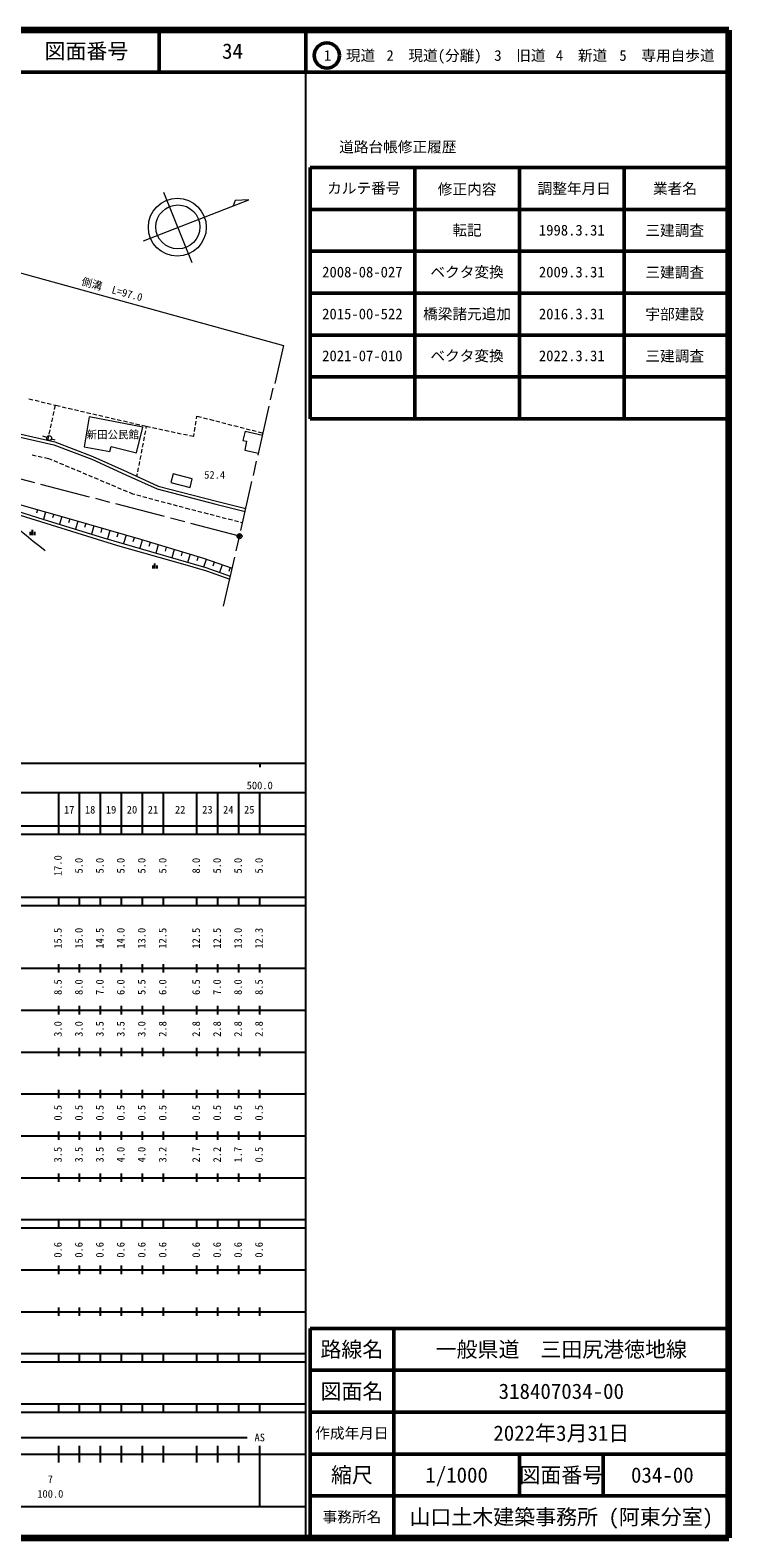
# Model space of a CAD drawing. Units: millimetres, scale not verified. Extents: x 40000 to 680000, y 20000 to 380000.
# Drawn here: x 513186 to 680000, y 20000 to 380000 of the extents above; entities that cross this region are included whole.
import ezdxf
from ezdxf.enums import TextEntityAlignment as Align

# ---------------------------------------------------------------- set-up
doc = ezdxf.new("R2010")
doc.units = ezdxf.units.MM
doc.header["$LTSCALE"] = 1000
doc.header["$PDMODE"] = 32
doc.header["$PDSIZE"] = 500
doc.linetypes.add('CHAIN', pattern=[18.5, 12, -1.5, 3.5, -1.5])
for name, color, linetype, lineweight in [('M-BGD', 7, 'Continuous', 13), ('M-BMK', 2, 'CHAIN', 13), ('M-BMK-SRVR', 3, 'Continuous', 13), ('M-STR-HTXT', 7, 'Continuous', 13), ('M-TTL', 2, 'Continuous', 140), ('M-TTL-BAND', 7, 'Continuous', 25), ('M-TTL-FRAM', 2, 'Continuous', 50), ('M-TTL-LINE', 7, 'Continuous', 50)]:
    doc.layers.add(name, color=color, linetype=linetype, lineweight=lineweight)
doc.layers.add('M-OTRS', color=6, linetype='Continuous')
doc.layers.add('M-TTL-TXT', color=7, linetype='Continuous')
doc.styles.add('ＭＳ ゴシック', font='')
doc.styles.get('ＭＳ ゴシック').set_extended_font_data('MS Gothic')

msp = doc.modelspace()

# ---------------------------------------------------------------- linework, layer by layer
at = {"layer": 'M-BGD'}
for p, q in [((512887, 291968), (513859, 291735)), ((514346, 291618), (515318, 291385)), ((515804, 291268), (516777, 291035)), ((517263, 290919), (518235, 290685)), ((518702, 287954), (518913, 288931)), ((518722, 290569), (519241, 290444)), ((519019, 289420), (519241, 290444)), ((519241, 290444), (520339, 290190)), ((520827, 290077), (521801, 289851)), ((522288, 289739), (523262, 289513)), ((523749, 289400), (524724, 289175)), ((525211, 289062), (526185, 288837)), ((526672, 288724), (527646, 288498)), ((528133, 288385), (529108, 288160)), ((529595, 288047), (530569, 287822)), ((517749, 283556), (517961, 284533)), ((518067, 285022), (518278, 285999)), ((518384, 286488), (518596, 287465)), ((531056, 287709), (532030, 287483)), ((532517, 287371), (533492, 287145)), ((533979, 287032), (534953, 286807)), ((535440, 286694), (536414, 286468)), ((536901, 286356), (537876, 286130)), ((538363, 286017), (539337, 285792)), ((539824, 285679), (540923, 285425)), ((540923, 285425), (540811, 284849)), ((540923, 285425), (541935, 285210)), ((542424, 285106), (543402, 284898)), ((543891, 284794), (544869, 284586)), ((545358, 284482), (546336, 284274)), ((552421, 284204), (552572, 285192)), ((552648, 285687), (552800, 286675)), ((552875, 287169), (552981, 287860)), ((552981, 287860), (554104, 287572)), ((554588, 287447), (555557, 287198)), ((556041, 287074), (557010, 286825)), ((557494, 286700), (558462, 286451)), ((558947, 286327), (559915, 286078)), ((560399, 285953), (561368, 285704)), ((561852, 285580), (562821, 285331)), ((563305, 285206), (564273, 284957)), ((564758, 284833), (565726, 284584)), ((566210, 284459), (567179, 284210)), ((517173, 282748), (516241, 283020)), ((517422, 282042), (517643, 283067)), ((518270, 282425), (519094, 282156)), ((540144, 281413), (539954, 280431)), ((540430, 282885), (540240, 281903)), ((540716, 284358), (540525, 283376)), ((546825, 284170), (547803, 283962)), ((548293, 283858), (549271, 283650)), ((549760, 283546), (550738, 283338)), ((551227, 283234), (552239, 283019)), ((552239, 283019), (552345, 283710)), ((564509, 284233), (568667, 283274)), ((567663, 284086), (568786, 283797)), ((513642, 278598), (514620, 278388)), ((515109, 278283), (516086, 278072)), ((516575, 277967), (517545, 277758)), ((517545, 277758), (518352, 277419)), ((518813, 277225), (519735, 276837)), ((539573, 278468), (539383, 277486)), ((539859, 279940), (539668, 278958)), ((520196, 276643), (521117, 276255)), ((521578, 276062), (522500, 275674)), ((522961, 275480), (523883, 275092)), ((524343, 274898), (525265, 274510)), ((525726, 274316), (526648, 273929)), ((527109, 273735), (528030, 273347)), ((538716, 274050), (538604, 273474)), ((539002, 275522), (538811, 274541)), ((539287, 276995), (539097, 276013)), ((528491, 273153), (529413, 272765)), ((529874, 272571), (530796, 272183)), ((531257, 271990), (532178, 271602)), ((532639, 271408), (533561, 271020)), ((534022, 270826), (534943, 270438)), ((535404, 270244), (536326, 269857)), ((536787, 269663), (537594, 269323)), ((537594, 269323), (538150, 269174)), ((538633, 269045), (539599, 268786)), ((540082, 268656), (541048, 268397)), ((541531, 268268), (542497, 268009)), ((542980, 267880), (543946, 267621)), ((544429, 267491), (545395, 267232)), ((545878, 267103), (546844, 266844)), ((547327, 266715), (548292, 266456)), ((514959, 265538), (514711, 264681)), ((516880, 264982), (516361, 263191)), ((518801, 264426), (518542, 263530)), ((520722, 263870), (520182, 262003)), ((522643, 263314), (522373, 262380)), ((548775, 266326), (549741, 266067)), ((550224, 265938), (550781, 265789)), ((550781, 265789), (551295, 265657)), ((551779, 265533), (552748, 265284)), ((553232, 265160), (554201, 264912)), ((554685, 264788), (555654, 264539)), ((556138, 264415), (557107, 264166)), ((557591, 264042), (558560, 263794)), ((559044, 263670), (560013, 263421)), ((560497, 263297), (561466, 263049)), ((561950, 262924), (562919, 262676)), ((524564, 262758), (524002, 260814)), ((526484, 262196), (526199, 261226)), ((528403, 261633), (527821, 259651)), ((530322, 261070), (530031, 260079)), ((532241, 260507), (531659, 258525)), ((534160, 259943), (533869, 258952)), ((536079, 259380), (535498, 257398)), ((563403, 262552), (563917, 262420)), ((537998, 258817), (537708, 257826)), ((539917, 258254), (539336, 256272)), ((541837, 257691), (541546, 256700)), ((543756, 257128), (543174, 255145)), ((545675, 256564), (545384, 255573)), ((547594, 256001), (547012, 254019)), ((549513, 255438), (549222, 254447)), ((551428, 254863), (550774, 252915)), ((553324, 254226), (552997, 253252)), ((555220, 253590), (554603, 251753)), ((557116, 252953), (556808, 252035)), ((559012, 252317), (558390, 250462)), ((560908, 251681), (560597, 250753))]:
    msp.add_line(p, q, dxfattribs=at)
at = {"layer": 'M-BGD', "lineweight": 25}
for p, q in [((513220, 260205), (513220, 259455)), ((513720, 259455), (513720, 260705)), ((514220, 260205), (514220, 259455)), ((542446, 252185), (542446, 251435)), ((542946, 251435), (542946, 252685)), ((543446, 252185), (543446, 251435))]:
    msp.add_line(p, q, dxfattribs=at)
at = {"layer": 'M-BGD'}
for points in [[(427609, 286090), (428326, 289112), (434971, 286969), (444654, 284236), (453513, 282042), (461899, 280033), (470583, 277866), (472836, 277342), (473885, 278251), (486691, 274302), (492684, 272345), (501227, 269515), (511203, 266615), (523014, 263208), (539503, 258423), (554602, 253931), (561431, 251505)], [(560992, 249576), (555196, 251624), (541987, 255433), (530805, 258738), (516516, 263052), (501614, 267751), (479647, 274677), (472222, 276442), (455432, 280530), (438188, 285055), (428099, 288154)], [(470944, 289896), (482772, 287485), (490863, 286134), (502394, 284737), (518852, 280980), (527902, 277574), (536044, 273852), (543486, 270463), (557516, 266829), (564521, 265074)], [(471087, 290598), (482902, 288190), (490965, 286844), (502517, 285444), (519059, 281669), (528178, 278236), (536341, 274504), (543727, 271141), (557693, 267524), (564696, 265769)], [(427954, 287544), (436511, 284898), (446853, 281980), (465691, 277154), (479699, 273950), (489717, 270734), (500066, 267569), (512100, 263767), (534055, 256966), (550111, 252406), (555322, 250889), (560833, 248880)], [(564509, 284233), (564003, 282032), (564806, 281857), (564474, 279743), (567684, 278958)]]:
    msp.add_lwpolyline(points, dxfattribs=at)
for points in [[(527247, 287701), (526059, 280514), (532177, 279385), (532534, 280603), (538563, 279058), (540078, 285177)], [(547332, 274028), (546807, 271984), (551350, 270796), (551874, 272875)]]:
    msp.add_lwpolyline(points, close=True, dxfattribs=at)
msp.add_circle((517728, 282609), 572, dxfattribs=at)
msp.add_open_spline([(504549, 266153), (506002, 264804), (506384, 264456), (507579, 263389), (509089, 262042), (509952, 261306), (511500, 260003), (513520, 258304), (514199, 257779), (516757, 255756)], degree=3, knots=[0, 0, 0, 0, 1, 1, 1, 2, 2, 2, 3, 3, 3, 3], dxfattribs=at)
at = {"layer": 'M-BMK'}
for p, q in [((559374, 242473), (571219, 294480)), ((563178, 259174), (466422, 284415))]:
    msp.add_line(p, q, dxfattribs=at)
at = {"layer": 'M-BMK-SRVR'}
msp.add_line((545062, 341315), (551782, 324517), dxfattribs=at)
msp.add_lwpolyline([(540217, 329726), (565416, 339498), (562166, 339358), (561689, 338053)], dxfattribs=at)
for centre, radius in [((548323, 332941), 6910), ((548463, 333011), 5259), ((563178, 259174), 600)]:
    msp.add_circle(centre, radius, dxfattribs=at)
at = {"layer": 'M-OTRS'}
msp.add_point((563178, 259174), dxfattribs=at)
at = {"layer": 'M-STR-HTXT'}
msp.add_lwpolyline([(476094, 307713), (481927, 330001), (573703, 304718), (571583, 295629)], dxfattribs=at)
at = {"layer": 'M-TTL'}
for p, q in [((680000, 380000), (40000, 380000)), ((680000, 20000), (680000, 380000)), ((40000, 20000), (680000, 20000))]:
    msp.add_line(p, q, dxfattribs=at)
at = {"layer": 'M-TTL-BAND'}
for p, q in [((579000, 20000), (579000, 370000)), ((40000, 205000), (579000, 205000)), ((568000, 205000), (568000, 204000)), ((68000, 198000), (579000, 198000)), ((520000, 188000), (520000, 198000)), ((525000, 188000), (525000, 198000)), ((530000, 188000), (530000, 198000)), ((535000, 188000), (535000, 198000)), ((540000, 188000), (540000, 198000)), ((545000, 188000), (545000, 198000)), ((553000, 188000), (553000, 198000)), ((558000, 188000), (558000, 198000)), ((563000, 188000), (563000, 198000)), ((568000, 188000), (568000, 198000)), ((40000, 190000), (579000, 190000)), ((40000, 188000), (579000, 188000)), ((40000, 173000), (579000, 173000)), ((520000, 171000), (520000, 173000)), ((525000, 171000), (525000, 173000)), ((530000, 171000), (530000, 173000)), ((535000, 171000), (535000, 173000)), ((540000, 171000), (540000, 173000)), ((545000, 171000), (545000, 173000)), ((553000, 171000), (553000, 173000)), ((558000, 171000), (558000, 173000)), ((563000, 171000), (563000, 173000)), ((568000, 171000), (568000, 173000)), ((40000, 171000), (579000, 171000)), ((40000, 156000), (579000, 156000)), ((520000, 155000), (520000, 157000)), ((525000, 155000), (525000, 157000)), ((530000, 155000), (530000, 157000)), ((535000, 155000), (535000, 157000)), ((540000, 155000), (540000, 157000)), ((545000, 155000), (545000, 157000)), ((553000, 155000), (553000, 157000)), ((558000, 155000), (558000, 157000)), ((563000, 155000), (563000, 157000)), ((568000, 155000), (568000, 157000)), ((46000, 146000), (579000, 146000)), ((520000, 145000), (520000, 147000)), ((525000, 145000), (525000, 147000)), ((530000, 145000), (530000, 147000)), ((535000, 145000), (535000, 147000)), ((540000, 145000), (540000, 147000)), ((545000, 145000), (545000, 147000)), ((553000, 145000), (553000, 147000)), ((558000, 145000), (558000, 147000)), ((563000, 145000), (563000, 147000)), ((568000, 145000), (568000, 147000)), ((520000, 135000), (520000, 137000)), ((525000, 135000), (525000, 137000)), ((530000, 135000), (530000, 137000)), ((535000, 135000), (535000, 137000)), ((540000, 135000), (540000, 137000)), ((545000, 135000), (545000, 137000)), ((553000, 135000), (553000, 137000)), ((558000, 135000), (558000, 137000)), ((563000, 135000), (563000, 137000)), ((568000, 135000), (568000, 137000)), ((52000, 136000), (579000, 136000)), ((46000, 126000), (579000, 126000)), ((520000, 125000), (520000, 127000)), ((525000, 125000), (525000, 127000)), ((530000, 125000), (530000, 127000)), ((535000, 125000), (535000, 127000)), ((540000, 125000), (540000, 127000)), ((545000, 125000), (545000, 127000)), ((553000, 125000), (553000, 127000)), ((558000, 125000), (558000, 127000)), ((563000, 125000), (563000, 127000)), ((568000, 125000), (568000, 127000)), ((52000, 116000), (579000, 116000)), ((520000, 115000), (520000, 117000)), ((525000, 115000), (525000, 117000)), ((530000, 115000), (530000, 117000)), ((535000, 115000), (535000, 117000)), ((540000, 115000), (540000, 117000)), ((545000, 115000), (545000, 117000)), ((553000, 115000), (553000, 117000)), ((558000, 115000), (558000, 117000)), ((563000, 115000), (563000, 117000)), ((568000, 115000), (568000, 117000)), ((46000, 106000), (579000, 106000)), ((520000, 105000), (520000, 107000)), ((525000, 105000), (525000, 107000)), ((530000, 105000), (530000, 107000)), ((535000, 105000), (535000, 107000)), ((540000, 105000), (540000, 107000)), ((545000, 105000), (545000, 107000)), ((553000, 105000), (553000, 107000)), ((558000, 105000), (558000, 107000)), ((563000, 105000), (563000, 107000)), ((568000, 105000), (568000, 107000)), ((40000, 96000), (579000, 96000)), ((40000, 94000), (579000, 94000)), ((520000, 94000), (520000, 96000)), ((525000, 94000), (525000, 96000)), ((530000, 94000), (530000, 96000)), ((535000, 94000), (535000, 96000)), ((540000, 94000), (540000, 96000)), ((545000, 94000), (545000, 96000)), ((553000, 94000), (553000, 96000)), ((558000, 94000), (558000, 96000)), ((563000, 94000), (563000, 96000)), ((568000, 94000), (568000, 96000)), ((49000, 84000), (579000, 84000)), ((520000, 83000), (520000, 85000)), ((525000, 83000), (525000, 85000)), ((530000, 83000), (530000, 85000)), ((535000, 83000), (535000, 85000)), ((540000, 83000), (540000, 85000)), ((545000, 83000), (545000, 85000)), ((553000, 83000), (553000, 85000)), ((558000, 83000), (558000, 85000)), ((563000, 83000), (563000, 85000)), ((568000, 83000), (568000, 85000)), ((40000, 74000), (579000, 74000)), ((520000, 73000), (520000, 75000)), ((525000, 73000), (525000, 75000)), ((530000, 73000), (530000, 75000)), ((535000, 73000), (535000, 75000)), ((540000, 73000), (540000, 75000)), ((545000, 73000), (545000, 75000)), ((553000, 73000), (553000, 75000)), ((558000, 73000), (558000, 75000)), ((563000, 73000), (563000, 75000)), ((568000, 73000), (568000, 75000)), ((40000, 64000), (579000, 64000)), ((40000, 62000), (579000, 62000)), ((520000, 62000), (520000, 64000)), ((525000, 62000), (525000, 64000)), ((530000, 62000), (530000, 64000)), ((535000, 62000), (535000, 64000)), ((540000, 62000), (540000, 64000)), ((545000, 62000), (545000, 64000)), ((553000, 62000), (553000, 64000)), ((558000, 62000), (558000, 64000)), ((563000, 62000), (563000, 64000)), ((568000, 62000), (568000, 64000)), ((40000, 52000), (579000, 52000)), ((520000, 50000), (520000, 52000)), ((525000, 50000), (525000, 52000)), ((530000, 50000), (530000, 52000)), ((535000, 50000), (535000, 52000)), ((540000, 50000), (540000, 52000)), ((545000, 50000), (545000, 52000)), ((553000, 50000), (553000, 52000)), ((558000, 50000), (558000, 52000)), ((563000, 50000), (563000, 52000)), ((568000, 50000), (568000, 52000)), ((40000, 50000), (579000, 50000)), ((71000, 44000), (565000, 44000)), ((40000, 40000), (579000, 40000)), ((520000, 38000), (520000, 42000)), ((525000, 38000), (525000, 42000)), ((530000, 38000), (530000, 42000)), ((535000, 38000), (535000, 42000)), ((540000, 38000), (540000, 42000)), ((545000, 38000), (545000, 42000)), ((553000, 38000), (553000, 42000)), ((558000, 38000), (558000, 42000)), ((563000, 38000), (563000, 42000)), ((568000, 27500), (568000, 42000)), ((68000, 27500), (579000, 27500))]:
    msp.add_line(p, q, dxfattribs=at)
at = {"layer": 'M-TTL-FRAM'}
for p, q in [((580000, 347197), (580000, 287197)), ((580000, 347197), (680000, 347197)), ((580000, 287197), (680000, 287197)), ((680000, 70000), (580000, 70000)), ((580000, 70000), (580000, 20000))]:
    msp.add_line(p, q, dxfattribs=at)
at = {"layer": 'M-TTL-LINE'}
for p, q in [((543997, 380000), (543997, 370000)), ((579000, 380000), (579000, 370000)), ((40000, 370000), (680000, 370000)), ((605000, 347197), (605000, 287197)), ((630000, 347197), (630000, 287197)), ((655000, 347197), (655000, 287197)), ((580000, 337197), (680000, 337197)), ((580000, 327197), (680000, 327197)), ((580000, 317197), (680000, 317197)), ((580000, 307197), (680000, 307197)), ((580000, 297197), (680000, 297197)), ((600000, 70000), (600000, 20000)), ((680000, 60000), (580000, 60000)), ((680000, 50000), (580000, 50000)), ((680000, 40000), (580000, 40000)), ((630000, 40000), (630000, 30000)), ((650000, 40000), (650000, 30000)), ((680000, 30000), (580000, 30000))]:
    msp.add_line(p, q, dxfattribs=at)
msp.add_circle((584031, 373958), 3000, dxfattribs=at)

# ---------------------------------------------------------------- texts
at = {"layer": 'M-BGD', "style": 'ＭＳ ゴシック'}
msp.add_text('新田公民館', height=1833, dxfattribs=at).set_placement((532921, 283428), align=Align.MIDDLE_CENTER)
msp.add_text('52.4', height=1833, dxfattribs=at).set_placement((557238, 272351), align=Align.BOTTOM_CENTER)
at = {"layer": 'M-STR-HTXT', "style": 'ＭＳ ゴシック'}
msp.add_text('側溝\u3000L=97.0', height=1833, rotation=344.598, dxfattribs=at).set_placement((532349, 316692), align=Align.BOTTOM_CENTER)
at = {"layer": 'M-TTL-BAND', "style": 'ＭＳ ゴシック'}
for s, p in [('500.0', (568000, 198195)), ('17', (522500, 192405)), ('18', (527500, 192405)), ('19', (532500, 192405)), ('20', (537500, 192405)), ('21', (542500, 192405)), ('22', (549000, 192405)), ('23', (555500, 192405)), ('24', (560500, 192405)), ('25', (565500, 192405)), ('AS', (568000, 42500)), ('7', (518000, 32523)), ('100.0', (518000, 29033))]:
    msp.add_text(s, height=1833, dxfattribs=at).set_placement(p, align=Align.BOTTOM_CENTER)
for s, p in [('17.0', (521271, 180500)), ('5.0', (526271, 180500)), ('5.0', (531271, 180500)), ('5.0', (536271, 180500)), ('5.0', (541271, 180500)), ('5.0', (546271, 180500)), ('8.0', (554271, 180500)), ('5.0', (559271, 180500)), ('5.0', (564271, 180500)), ('5.0', (569271, 180500)), ('15.5', (521271, 163174)), ('15.0', (526271, 163174)), ('14.5', (531271, 163174)), ('14.0', (536271, 163174)), ('13.0', (541271, 163174)), ('12.5', (546271, 163174)), ('12.5', (554271, 163174)), ('12.5', (559271, 163174)), ('13.0', (564271, 163174)), ('12.3', (569271, 163174)), ('8.5', (521271, 151500)), ('8.0', (526271, 151500)), ('7.0', (531271, 151500)), ('6.0', (536271, 151500)), ('5.5', (541271, 151500)), ('6.0', (546271, 151500)), ('6.5', (554271, 151500)), ('7.0', (559271, 151500)), ('8.0', (564271, 151500)), ('8.5', (569271, 151500)), ('3.0', (521271, 141500)), ('3.0', (526271, 141500)), ('3.5', (531271, 141500)), ('3.5', (536271, 141500)), ('3.0', (541271, 141500)), ('2.8', (546271, 141500)), ('2.8', (554271, 141500)), ('2.8', (559271, 141500)), ('2.8', (564271, 141500)), ('2.8', (569271, 141500)), ('0.5', (521271, 121500)), ('0.5', (526271, 121500)), ('0.5', (531271, 121500)), ('0.5', (536271, 121500)), ('0.5', (541271, 121500)), ('0.5', (546271, 121500)), ('0.5', (554271, 121500)), ('0.5', (559271, 121500)), ('0.5', (564271, 121500)), ('0.5', (569271, 121500)), ('3.5', (521271, 111500)), ('3.5', (526271, 111500)), ('3.5', (531271, 111500)), ('4.0', (536271, 111500)), ('4.0', (541271, 111500)), ('3.2', (546271, 111500)), ('2.7', (554271, 111500)), ('2.2', (559271, 111500)), ('1.7', (564271, 111500)), ('0.5', (569271, 111500)), ('0.6', (521271, 88764)), ('0.6', (526271, 88764)), ('0.6', (531271, 88764)), ('0.6', (536271, 88764)), ('0.6', (541271, 88764)), ('0.6', (546271, 88764)), ('0.6', (554271, 88764)), ('0.6', (559271, 88764)), ('0.6', (564271, 88764)), ('0.6', (569271, 88764))]:
    msp.add_text(s, height=1833, rotation=90, dxfattribs=at).set_placement(p, align=Align.BOTTOM_CENTER)
at = {"layer": 'M-TTL-TXT', "style": 'ＭＳ ゴシック'}
for s, height, p in [('図面番号', 3666, (526622, 375000)), ('34', 3666, (561497, 375000)), ('1\u3000現道', 2566, (589448, 373958)), ('2\u3000現道(分離)', 2566, (609619, 373958)), ('3\u3000旧道', 2566, (630121, 373958)), ('4\u3000新道', 2566, (644824, 373958)), ('5\u3000専用自歩道', 2566, (665228, 373958)), ('道路台帳修正履歴', 2566, (600968, 352113)), ('カルテ番号', 2566, (592839, 342277)), ('修正内容', 2566, (617509, 342023)), ('調整年月日', 2566, (643089, 342197)), ('業者名', 2566, (667134, 342197)), ('転記', 2566, (617500, 332245)), ('1998.3.31', 2566, (642500, 332245)), ('三建調査', 2566, (667077, 332189)), ('2008-08-027', 2566, (592500, 322245)), ('ベクタ変換', 2566, (617500, 322245)), ('2009.3.31', 2566, (642500, 322245)), ('三建調査', 2566, (667077, 322189)), ('2015-00-522', 2566, (592500, 312245)), ('橋梁諸元追加', 2566, (617500, 312245)), ('2016.3.31', 2566, (642500, 312245)), ('宇部建設', 2566, (667077, 312189)), ('2021-07-010', 2566, (592500, 302245)), ('ベクタ変換', 2566, (617500, 302245)), ('2022.3.31', 2566, (642500, 302245)), ('三建調査', 2566, (667077, 302189)), ('路線名', 3666, (590000, 65000)), ('路線名', 3666, (590000, 65000)), ('一般県道\u3000三田尻港徳地線', 3666, (640000, 65000)), ('図面名', 3666, (590000, 55000)), ('図面名', 3666, (590000, 55000)), ('318407034-00', 3666, (640000, 55000)), ('2022年3月31日', 3666, (640000, 45000)), ('作成年月日', 2566, (590000, 45000)), ('作成年月日', 2566, (590000, 45000)), ('縮尺', 3666, (590000, 35000)), ('縮尺', 3666, (590000, 35000)), ('1/1000', 3666, (615000, 35000)), ('図面番号', 3666, (640000, 35000)), ('図面番号', 3666, (640000, 35000)), ('034-00', 3666, (664125, 35000)), ('事務所名', 2566, (590000, 25000)), ('事務所名', 2566, (590000, 25000)), ('山口土木建築事務所 (阿東分室)', 3666, (640000, 25000))]:
    msp.add_text(s, height=height, dxfattribs=at).set_placement(p, align=Align.MIDDLE_CENTER)

doc.saveas('drawing.dxf')
